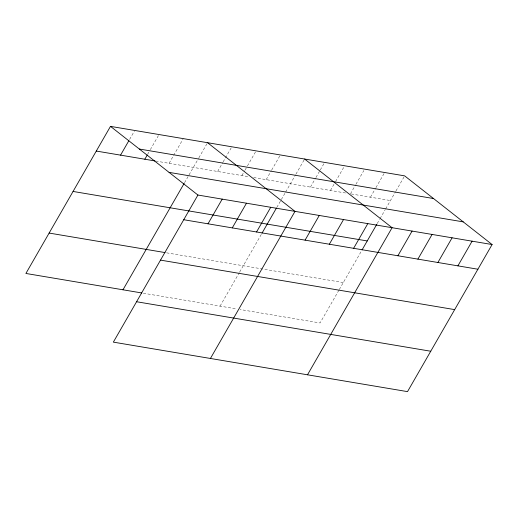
<?xml version="1.0" encoding="UTF-8"?>
<svg xmlns="http://www.w3.org/2000/svg" width="518" height="518" viewBox="0 0 518 518"><rect width="100%" height="100%" fill="white"/><g stroke="black" fill="none" stroke-linecap="round" stroke-linejoin="round"><path stroke-width="0.39" stroke-dasharray="2.59 1.94" d="M129.623 139.368L134.356 131.138M147.585 154.422L149.948 150.311M150.343 149.624L158.625 135.224M169.095 163.306L183.288 138.623M184.55 182.712L198.485 158.476M198.88 157.789L207.556 142.709M217.631 171.471L222.759 162.561M223.148 161.875L231.824 146.788M241.9 175.557L244.658 170.759M245.053 170.072L247.028 166.647M247.423 165.961L256.093 150.874M266.168 179.642L271.296 170.726M271.691 170.04L280.361 154.96M220.053 306.132L239.277 272.701M239.672 272.002L261.629 233.832M276.819 207.407L285.23 192.78M285.632 192.081L295.564 174.812M295.959 174.126L304.629 159.039M310.444 187.089L315.566 178.179M315.961 177.493L319.904 170.636M320.299 169.949L324.637 162.406M330.445 190.456L335.178 182.226M335.573 181.546L344.638 165.773M350.446 193.823L355.575 184.907M355.97 184.22L363.856 170.513M370.454 197.19L375.576 188.274M375.971 187.587L384.647 172.507M338.889 290.229L320.066 322.96L240.054 309.499M339.29 289.53L361.642 250.66M377.24 223.536L379.642 219.36M380.044 218.661L385.25 209.609M385.651 208.909L395.584 191.641M395.972 190.954L404.649 175.867M155.782 161.066L248.944 176.742M253.645 177.532L346.6 193.175M351.217 193.952L390.455 200.557M166.556 252.829L343.298 282.569M143.331 293.22L236.979 308.981"/><path stroke-width="0.78" d="M492.1 244.541L197.934 195.04L113.351 342.133L407.517 391.627L492.1 244.541L404.649 175.867L110.483 126.373L25.9 273.459L141.764 292.955M120.558 155.141L128.833 140.741M144.826 159.22L147.19 155.109M122.973 289.795L184.149 183.411M208.003 223.808L222.203 199.126M232.278 227.894L246.471 203.205M256.546 231.973L270.739 207.291M262.024 233.139L276.424 208.1M210.425 358.462L295.007 211.376L207.556 142.709M305.083 240.145L319.276 215.456M329.351 244.224L343.544 219.541M353.619 248.31L367.812 223.627M362.043 249.967L376.839 224.236M307.504 374.799L392.081 227.706L304.629 159.039M397.895 255.762L412.088 231.073M417.896 259.123L432.09 234.44M437.898 262.49L452.091 237.807M457.906 265.857L472.099 241.174M139.342 149.035L433.508 198.53M96.283 151.055L154.999 160.936M169.075 172.377L463.241 221.879M73.057 191.446L367.23 240.948M183.735 219.723L477.907 269.224M49.126 233.068L164.989 252.564M160.509 260.12L454.681 309.615M136.577 301.735L430.749 351.236M110.483 126.373L197.934 195.04"/></g></svg>
